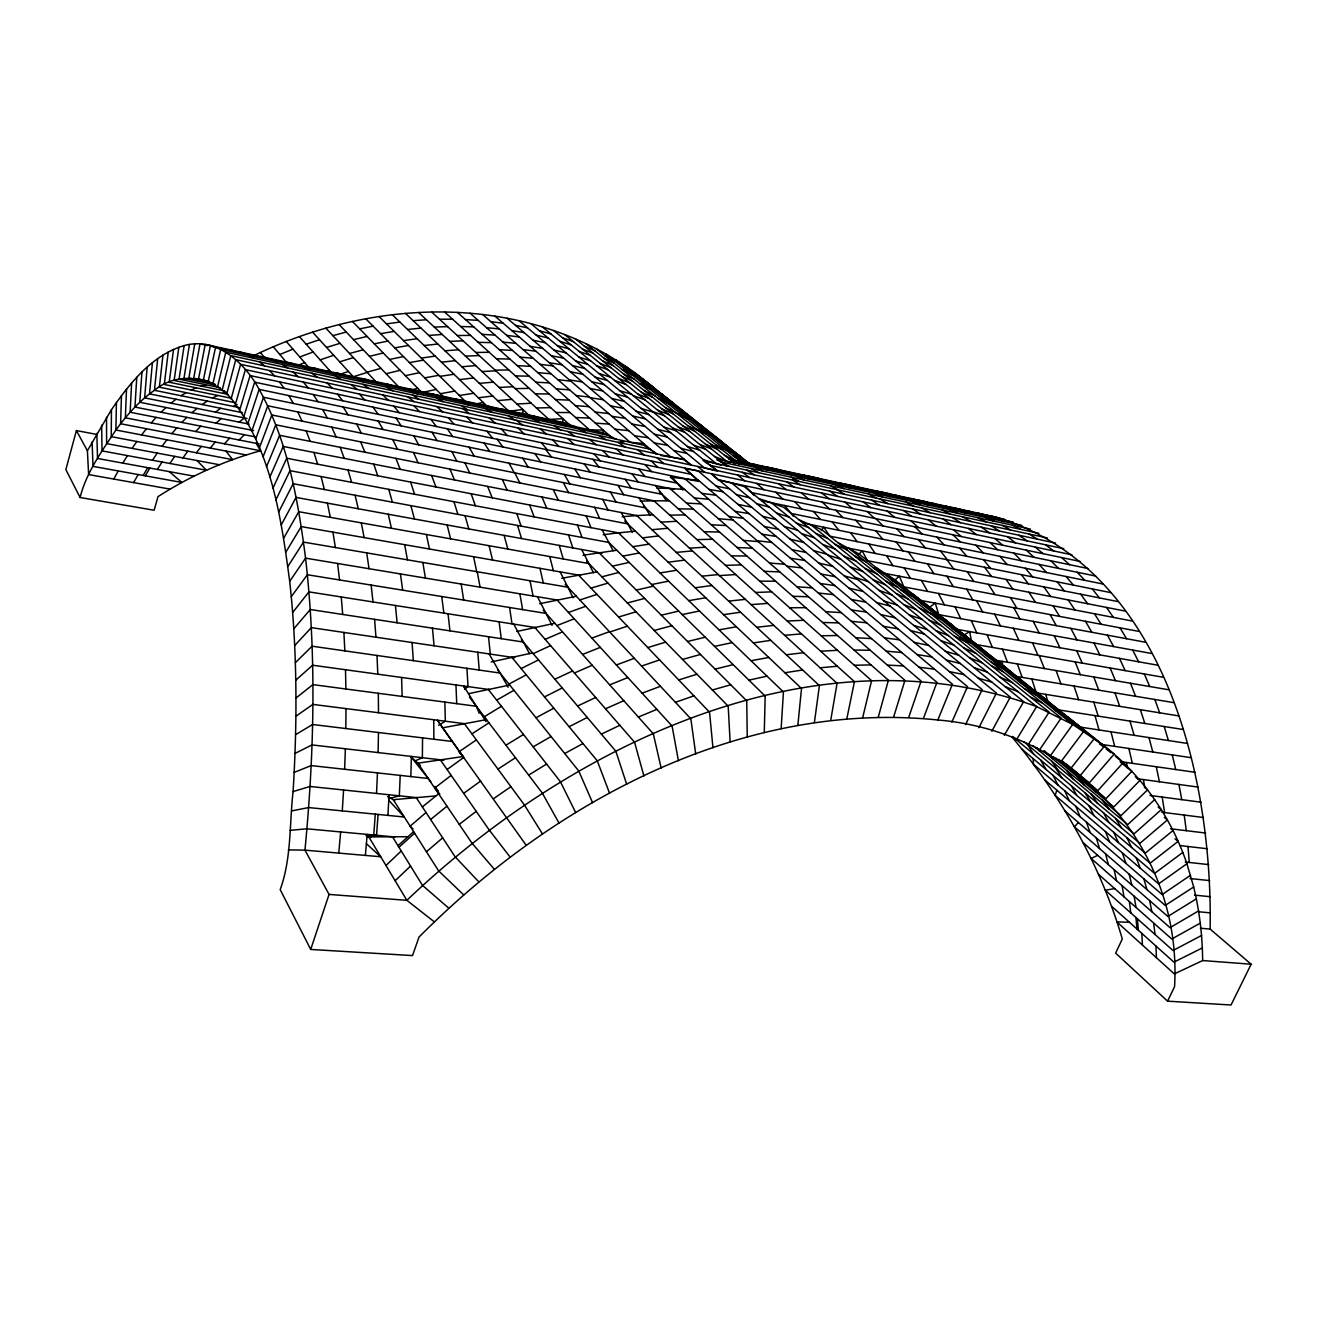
<?xml version="1.0" encoding="UTF-8"?>
<svg xmlns="http://www.w3.org/2000/svg" width="1317" height="1317" viewBox="0 0 1317 1317"><rect width="100%" height="100%" fill="white"/><g stroke="black" fill="none" stroke-linecap="round" stroke-linejoin="round"><path stroke-width="1.5" d="M1012.016 736.944C1061.173 796.406 1100.617 864.643 1122.298 938.972L1115.647 953.113L1167.57 1001.167L1174.566 986.663C1182.65 847.193 1075.643 731.412 937.836 719.987C742.376 699.87 553.42 801.79 419.036 937.046L412.517 955.582L310.713 949.442L280.192 889.633C291.584 858.388 289.361 824.261 293.082 791.566C294.629 766.478 295.584 741.356 295.881 716.234C296.309 671.209 294.646 626.118 289.691 581.34C281.509 520.38 272.356 455.386 235.43 404.253C218.095 377.353 179.54 369.402 154.451 390.309C139.174 400.911 126.827 415.118 115.896 430.017C101.886 451.188 86.263 472.573 80.09 497.497L154.122 510.255L158.024 496.624C189.648 476.277 224.285 460.736 260.552 450.776L256.124 443.302M310.713 949.442L329.069 894.424L304.951 850.14C314.269 753.159 316.607 655.092 305.56 558.145C298.021 500.312 287.847 440.948 259.136 389.388C244.946 362.998 216.498 336.411 184.15 345.597C151.916 355.129 129.84 383.214 111.451 409.702L111.237 436.651L232.648 459.649L225.931 451.072M345.828 728.548L345.992 708.595M422.559 737.866L422.362 757.703L415.02 760.93M1167.57 1001.167L1231.033 1005.003L1251.15 964.225L1210.125 929.078C1212.858 775.186 1163.454 567.643 996.261 517.153L737.29 460.621M378.111 752.583L378.473 732.515M116.423 402.492L115.896 430.017L246.411 454.991M764.272 732.614L765.161 696.1L608.421 542.028M410.838 776.586L411.381 756.435M121.444 395.643L120.604 423.745L260.552 450.776M562.771 422.823L562.902 418.707L548.893 419.415L431.663 312.03C369.83 313.314 308.606 329.036 253.045 355.985M344.626 769.276L345.367 748.78M126.514 389.141L125.362 417.818L259.103 443.895M400.203 775.4L399.331 795.83L388.499 798.711M376.53 793.443L377.469 772.898M131.618 383.033L130.136 412.254L256.272 437.063M387.889 815.404L389.091 794.744M136.77 377.32L134.943 407.068L253.654 430.593M781.146 728.68L783.434 691.985L618.43 532.842L603.17 534.751M342.272 810.893L343.589 789.986M141.956 372.02L139.8 402.278L249.16 424.107M375.296 814.153L373.765 835.027L365.945 835.653M378.078 814.433L376.563 835.274L366.752 836.065M147.175 367.13L144.656 397.866L247.02 418.46M365.369 855.408L367.196 834.418M338.765 853.103L340.659 831.949M152.41 362.669L149.545 393.882L242.46 412.682M797.855 725.305L801.51 688.478L624.752 521.071M157.678 358.636L154.451 390.309L239.464 407.628M162.946 355.08L159.373 387.182L234.953 402.64M168.247 351.968L164.296 384.482L231.578 398.31M602.824 434.133L603.318 430.099L583.332 429.803M173.548 349.351L169.218 382.243L227.907 394.359M814.4 722.506L819.404 685.597L636.753 515.573L622.134 516.725M178.849 347.227L174.14 380.465L224.763 390.951M184.15 345.597L179.063 379.164L220.104 387.692M189.45 344.494L183.968 378.358L215.395 384.893M830.731 720.267L837.052 683.325L643.914 506.436M194.735 343.918L188.858 378.028L212.481 382.967M203.361 380.169L210.44 345.466M846.864 718.588L854.453 681.679L653.907 500.806L640.161 501.151M208.119 381.93L215.609 347.112M212.827 384.251L220.729 349.351L603.005 432.7L616.438 439.285M217.486 387.116L225.8 352.182L609.705 435.713M862.734 717.469L871.591 680.626L659.274 491.883M222.079 390.54L230.804 355.623L643.519 445.162L657.381 454.036M226.606 394.54L235.743 359.673L650.466 449.311M96.042 434.281L76.402 430.577L65.85 469.593L80.09 497.497M231.051 399.1L240.599 364.332L684.116 459.781L691.145 465.066L519.03 320.706C490.401 314.269 460.983 311.503 431.663 312.03M878.357 716.892L888.415 680.181L669.859 488.475L656.755 488.031M235.43 404.253L245.39 369.633L1055.576 543.065M239.71 409.982L250.082 375.575L1063.807 548.695M893.683 716.876L904.944 680.313L670.32 477.1L698.586 480.442M243.892 416.304L254.658 382.16L691.491 474.433L698.24 481.396L259.136 389.388L247.975 423.234M908.714 717.386L921.126 681.054L684.593 478.548M1056.876 790.216L1055.131 795.336L1158.598 883.888L1186.897 863.754C1171.389 817.742 1142.629 776.256 1104.502 746.113L912.994 594.148M251.926 430.741L263.499 397.257L677.382 483.224L682.832 490.006M255.778 438.841L267.746 405.784L673.991 489.331M923.447 718.423L936.947 682.354L686.058 469.823M259.498 447.55L271.845 414.97L662.039 494.336L666.336 500.592M263.071 456.851L275.796 424.815L654.845 500.987M937.836 719.987L952.421 684.214L698.092 470.893L686.453 468.852M266.511 466.728L279.616 435.301L645.478 507.868L650.071 515.49M269.787 477.215L283.254 446.447L637.938 515.803M951.878 722.062L967.485 686.634L711.378 473.725L718.292 480.096M272.915 488.278L286.727 458.234L627.732 523.886L632.407 532.43M965.559 724.646L982.169 689.581L731.528 482.895L718.489 479.618M275.879 499.917L290.02 470.663L620.505 533.237M978.877 727.708L996.442 693.071L744.253 486.599L731.528 482.895M278.661 512.132L293.131 483.718L608.849 542.439L613.08 550.736M170.305 489.15L88.634 474.581L87.399 450.743L111.451 409.702M281.262 524.907L296.045 497.414L602.001 553.222M991.8 731.264L1010.271 697.088L771.416 502.748L758.971 498.649M113.756 479.059L118.25 470.943M133.61 482.598L138.17 474.548M283.665 538.225L298.745 511.704L588.864 563.544L593.358 572.665M1004.328 735.298L1023.671 701.599L783.483 507.243L771.416 502.748M143.125 475.437L147.767 467.683M145.232 475.816L149.875 468.078M285.888 552.07L301.231 526.602L580.534 575.43M1016.444 739.775L1036.627 706.603L1072.713 724.416L1104.502 746.113L1080.22 775.598M122.81 463.123L127.42 455.6M157.332 469.445L162.073 462.02M287.896 566.458L303.503 542.094L567.89 587.217L573.076 597.803M1028.165 744.698L1049.122 712.085L821.841 529.763L798.892 519.721M152.476 460.242L157.233 453.097M169.893 463.469L174.717 456.373M289.691 581.34L305.56 558.145L557.42 600.058M132.095 448.389L136.82 441.491M182.915 457.904L187.821 451.155M291.271 596.716L307.355 574.739L546.028 613.409L552.037 625.41M162.057 446.282L166.93 439.779M141.577 434.939L146.401 428.716M821.281 530.471L823.784 527.244L829.809 536.151L1110.758 592.617M196.348 452.768L201.353 446.381M1094.394 738.475L1070.688 768.618L1065.947 764.7M292.637 612.553L308.919 591.876L536.365 627.682M210.21 448.076L215.297 442.035M293.773 628.851L310.236 609.508L523.376 642.054L529.533 653.742M171.836 433.639L176.807 427.844M151.257 422.856L156.147 417.374M224.466 443.813L229.635 438.149M294.679 645.577L311.289 627.633L514.733 657.71M858.075 555.115L862.108 550.835L867.475 560.68L1125.162 611.072M1078.409 822.499L1074.376 826.78L1165.199 905.421L1193.696 886.967L1186.897 863.754M195.69 431.532L200.76 426.148M181.795 422.411L186.849 417.357M239.101 439.993L244.369 434.709M295.337 662.698L312.096 646.203L500.098 673.053L508.148 687.227M161.069 412.254L166.041 407.513M385.963 865.499L401.241 850.996M395.116 880.744L410.558 866.059M1154.696 799.584L1127.747 824.623L1033.022 745.57M397.981 845.712L413.604 831.636M398.952 847.275L414.592 833.184M295.765 680.198L312.623 665.217L489.611 689.581M216.054 423.152L221.256 418.543M894.803 580.155L899.33 576.188L903.874 586.905L1138.793 631.386M426.428 851.753L442.66 837.859M426.05 812.54L410.114 826.171L413.011 828.953M191.92 412.682L197.023 408.402M1173.019 830.533L1145.247 853.153L1021.794 749.027M430.61 819.487L446.99 806.202M422.362 806.926L438.577 793.789M295.946 698.059L312.886 684.626L476.359 706.258L485.989 721.65M171.029 403.167L176.034 399.249M239.151 422.115L244.452 417.95M459.271 824.376L476.194 811.338M451.171 775.4L434.692 788.027L439.845 794.085M464.967 688.956L468.045 686.601L466.909 668.312M1182.765 852.445L1154.597 873.418L1044.595 779.763M215.445 412.106L220.663 408.27M463.683 793.377L480.689 780.997M447.072 769.523L463.765 757.423M928.946 607.713L935.251 603.153L938.791 614.66L1151.519 653.479M295.881 716.234L312.87 704.397L465.263 723.757M493.431 798.76L510.93 786.677M476.375 739.891L459.485 751.464L462.876 756.304L437.392 720.201L442.907 728.367M1190.535 875.262L1162.121 894.556L1065.058 811.009M202.16 404.533L207.312 401.076M497.958 769.112L515.457 757.719M471.914 733.849L488.953 722.835M1193.696 886.967L1196.363 898.852L1167.833 916.451L1083.084 842.6M528.66 775.104L546.604 764.041M181.055 395.726L186.109 392.647M505.942 745.208L523.491 734.474M501.481 706.291L484.31 716.728L486.236 720.152M438.61 725.272L445.327 721.222L444.866 702.093M295.551 734.705L312.59 724.498L452.34 741.487M962.776 635.716L969.658 631.6L971.683 642.087M1196.363 898.852L1198.569 910.903L1170.006 927.662L1091.134 858.454L1097.687 855.326M533.171 746.854L551.066 736.516M496.674 700.134L513.926 690.273M233.57 406.426L237.093 404.434M1198.569 910.903L1200.281 923.118L1171.751 939.021L1098.543 874.34M564.73 753.522L582.987 743.545M536.019 717.765L553.798 708.167M508.955 684.083L526.29 674.814M1200.281 923.118L1201.548 935.465L1173.035 950.528L1105.292 890.21L1114.692 888.613M569.109 726.704L587.25 717.469M544.514 696.907L562.277 687.968M212.481 398.047L217.667 395.462M294.992 753.439L312.014 744.912L443.895 760.205M1201.548 935.465L1202.339 947.944L1173.908 962.151L1111.383 906.063M521.137 668.575L538.505 659.916M998.862 663.093L1002.369 661.381L1002.649 665.069M601.375 734.129L619.83 725.288M577.57 706.044L595.663 697.483M1251.15 964.225L1202.684 960.554L1174.336 973.905L1116.8 921.867L1129.443 922.279M554.885 679.243L572.615 670.946M533.204 653.66L550.588 645.61M605.491 708.793L623.797 700.693M574.393 673.003L592.206 665.25M191.163 390.013L196.233 387.824M545.139 639.338L562.491 631.897M638.35 717.041L656.887 709.369M297.971 365.336L304.639 362.587M279.813 354.52L292.95 349.153M609.705 684.889L627.83 677.531M294.152 772.404L311.158 765.589L428.239 778.495L430.791 781.672M582.591 654.45L600.305 647.371M556.893 625.608L574.212 618.776M325.974 371.526L329.365 370.242M642.12 693.186L660.443 686.272M299.766 356.989L313.117 352.001M616.356 664.97L634.317 658.302M591.843 638.103L609.425 631.666M568.467 612.487L585.703 606.281M675.423 702.307L693.927 695.853M339.852 374.407L348.462 371.443M320.146 359.887L333.695 355.277M641.56 666.073L659.587 659.916M306.186 344.214L319.504 339.72M609.755 632.028L627.336 626.168M579.826 599.976L596.98 594.395M222.853 393.322L226.31 392.203M678.732 679.951L696.973 674.238M353.285 376.744L367.196 372.415M339.671 361.829L353.368 357.615M326.55 347.441L340.033 343.325M647.816 647.585L665.628 642.136M293.082 791.566L310.038 786.479L417.637 797.74M618.595 617.014L636.012 611.812M590.954 588.09L607.977 583.118M712.365 690.009L730.705 684.774M682.519 659.455L700.479 654.45M367.015 372.201L380.959 368.348M349.548 353.516L363.212 349.779M654.22 630.481L671.818 625.707M332.855 335.654L346.272 332.049M627.369 602.972L644.589 598.412M601.836 576.83L618.727 572.467M715.115 669.135L733.141 664.641M201.287 386.095L206.341 384.827M410.608 390.112L417.752 388.334M386.095 373.732L400.138 370.291M687.556 641.494L705.237 637.198M369.484 356.331L383.263 353.005M353.549 339.654L367.081 336.444M661.315 615.187L678.667 611.088M636.309 590.098L653.331 586.18M491.192 661.957L532.545 652.886M516.807 631.485L554.803 623.27M612.438 566.162L629.164 562.408M748.929 680.148L767.004 676.148M421.852 392.532L436.19 389.42M475.322 404.121L483.191 402.409L483.718 406.377M468.967 693.582L509.728 685.038M405.389 375.658L419.481 372.662M539.69 603.713L576.352 596.272M714.571 646.384L732.236 642.614M389.552 359.459L403.43 356.561M374.341 343.869L387.972 341.07M682.206 614.562L699.475 611.006M359.689 328.871L373.106 326.155M651.652 584.518L668.542 581.176M291.748 810.893L308.622 807.568L404.303 817.017L388.778 800.324M561.75 578.278L597.029 571.907M486.516 719.625L442.545 727.84L526.142 845.218M622.76 556.12L639.288 552.975M751.036 660.739L768.749 657.463M440.487 393.717L454.859 391.067M424.683 377.864L438.824 375.312M409.455 362.603L423.383 360.117M719.016 629.855L736.368 626.777M394.771 347.869L408.484 345.482M380.613 333.678L394.112 331.357M688.725 600.651L705.731 597.753M660.015 572.961L676.675 570.245M583.069 555.264L616.751 550.226M632.786 546.687L649.116 544.135M784.916 672.757L802.613 669.974M459.337 395.479L473.708 393.273M463.123 756.534L417.884 763.185L471.914 843.078L494.303 869.236M753.423 642.926L770.774 640.342M439.894 376.366L454.003 374.275M421.325 358.109L435.17 356.1M403.545 340.626L417.143 338.716M723.543 614.644L740.582 612.224M386.507 323.883L399.874 322.056M695.178 587.761L711.888 585.522M668.196 562.211L684.593 560.104M642.515 537.879L658.615 535.92M478.384 397.767L492.739 396.038M786.282 654.779L803.6 652.689M459.551 379.609L473.659 377.963M441.508 362.208L455.369 360.644M756.748 627.287L773.754 625.361M424.189 345.515L437.837 344.033M407.579 329.497L420.996 328.081M728.647 601.112L745.356 599.35M618.43 532.842L635.436 531.179M701.862 576.188L718.292 574.558M676.329 552.399L692.462 550.901M290.168 830.336L306.927 828.805L394.952 836.986M820.096 667.801L837.332 666.237M435.943 795.912L393.256 799.682L438.61 870.883L463.683 894.869M497.579 400.631L511.918 399.347M651.931 529.697L667.785 528.298M479.339 383.346L493.431 382.144M784.603 635.288L801.493 633.905M461.823 366.752L475.684 365.616M444.965 350.799L458.612 349.729M428.766 335.44L442.199 334.452M751.102 604.618L767.663 603.384M413.176 320.673L426.395 319.735M719.444 575.611L735.66 574.541M689.466 548.152L705.369 547.213M516.939 404.023L531.212 403.216M211.395 384.07L214.753 383.873M499.143 387.461L513.202 386.721M820.689 651.207L837.497 650.318M661.035 522.125L676.642 521.302M636.753 515.573L652.985 514.749M482.022 371.526L495.867 370.834M465.527 356.166L479.174 355.541M787.22 621.031L803.716 620.291M449.64 341.383L463.074 340.807M434.33 327.11L447.566 326.6M755.546 592.452L771.729 591.86M725.502 565.355L741.389 564.878M536.414 407.99L550.621 407.628M696.973 539.624L712.579 539.262M854.305 665.266L870.998 664.904M515.309 388.647L529.253 388.367M669.843 515.161L685.169 514.898M495.126 370.159L508.823 369.945M821.117 635.765L837.513 635.518M475.799 352.462L489.265 352.298M457.279 335.506L470.531 335.407M789.624 607.763L805.741 607.664M407.957 836.707L368.826 836.904L406.854 900.318L434.462 921.966M439.532 319.241L452.571 319.191M759.711 581.176L775.548 581.176M653.907 500.806L669.382 500.872M731.264 555.873L746.821 555.988M555.988 412.484L570.096 412.583M535.295 393.816L549.156 393.981M704.167 531.788L719.461 531.986M288.324 849.893L304.951 850.14L380.728 856.758L366.389 843.703M515.457 375.921L529.105 376.152M854.042 650.022L870.274 650.302M678.337 508.823L693.368 509.103M496.46 358.784L509.877 359.047M478.203 342.321L491.422 342.65M822.631 622.48L838.616 622.875M460.687 326.517L473.692 326.879M792.768 596.272L808.473 596.766M764.304 571.315L779.763 571.907M575.628 417.522L589.621 418.082M416.057 391.61L419.267 391.742M555.379 399.512L569.142 400.138M737.174 547.51L752.386 548.185M535.937 382.226L549.485 382.901M711.262 524.792L726.243 525.532M887.378 665.101L903.429 665.892M517.268 365.632L530.619 366.34M686.503 503.078L701.253 503.901M499.341 349.68L512.478 350.437M855.754 637.724L871.558 638.613M482.071 334.337L495.027 335.127M465.461 319.57L478.219 320.393M825.66 611.648L841.217 612.635M620.109 441.607L624.11 441.853M669.859 488.475L684.593 489.463M796.95 586.789L812.276 587.859M595.317 423.086L609.162 424.123M329.069 894.424L406.854 900.318C567.989 746.805 813.28 625.345 1036.627 706.603L810.564 524.545M769.556 563.05L784.652 564.203M575.381 405.603L589.028 406.673M743.381 540.382L758.246 541.6M556.218 388.811L569.668 389.914M537.813 372.645L551.049 373.798M718.341 518.7L732.993 519.985M1200.347 928.238L1210.125 929.078M520.083 357.105L533.138 358.273M886.193 651.141L901.766 652.541M777.771 470.515L781.755 470.877M694.372 497.941L708.809 499.275M502.995 342.124L515.869 343.325M1198.569 911.759L1210.372 912.862M819.717 479.651L823.767 480.047M486.549 327.686L499.242 328.921M861.4 488.656L864.693 488.969M851.342 621.311L866.668 622.809M1194.519 895.132L1210.224 896.696M227.676 349.927L233.076 350.47M643.848 443.648L630.086 442.249L482.565 314.483M940.075 505.81L943.466 506.172M818.318 593.029L833.398 594.625M1190.058 878.538L1209.664 880.596M615.006 429.194L628.686 430.675M283.599 361.928L287.402 362.34M1185.234 862.009L1208.726 864.611M786.99 566.211L801.806 567.874M595.202 412.04L608.701 413.554M1180.032 845.58L1207.376 848.741M576.155 395.528L589.456 397.092M334.205 373.172L340.181 373.863M524.973 414.625L534.669 416.304M757.226 540.727L771.811 542.456M557.815 379.642L570.936 381.222M385.239 384.317L391.478 385.074M1170.5 828.772L1205.648 833.035M540.151 364.348L553.091 365.945M728.91 516.478L743.249 518.272M919.134 667.242L934.477 669.168M523.112 349.598L535.887 351.211M434.873 395.149L441.36 395.973M1161.775 812.21L1203.54 817.511M506.683 335.358L519.277 337.004M701.945 493.398L716.053 495.225M483.141 405.685L489.875 406.574M884.431 637.856L899.527 639.848M1149.955 795.435L1201.055 802.201M490.829 321.628L503.259 323.291M1137.295 778.726L1198.207 787.105M661.052 455.567L684.264 459.304M851.49 609.969L866.372 612.043M1120.092 761.588L1194.996 772.272M634.679 435.812L648.194 437.754M820.211 583.464L834.846 585.604M1100.436 744.27L1191.424 757.719M611.961 416.353L625.262 418.329M771.383 468.605L779.302 469.807M590.214 397.734L603.301 399.726M813.28 477.627L819.322 478.548M790.43 558.243L804.852 560.433M1079.018 726.902L1187.522 743.463M850.173 485.808L858.355 487.076M888.135 494.089L896.449 495.39M569.356 379.889L582.262 381.914M747.463 463.386L756.419 464.802M925.192 502.189L933.621 503.506M1055.971 709.468L1183.292 729.519M961.377 510.091L969.905 511.44M979.091 513.943L996.261 517.153M762.066 534.208L776.273 536.463M549.37 362.768L562.079 364.809M1034.997 692.627L1178.731 715.905M530.191 346.338L542.703 348.396M735.018 511.309L749.011 513.597M1016.51 676.461L1173.859 702.652M511.753 330.567L524.084 332.625M916.994 654.5L931.86 657.002M709.205 489.43L722.984 491.768M995.636 660.229L1168.689 689.762M883.378 626.299L898.013 628.867M975.716 644.49L1163.24 677.267M957.393 629.411L1157.511 665.167M654.302 442.94L667.62 445.327M851.424 599.498L865.862 602.132M193.928 476.145L97.524 458.481L96.832 433.375M631.979 424.025L645.1 426.445M920.139 600.338L1145.263 642.202M219.313 464.72L106.611 443.615L106.529 417.259M610.561 405.883L623.484 408.319M821.018 573.998L835.241 576.681M590.016 388.466L602.758 390.919M882.505 572.944L1132.077 620.998M792.06 549.699L806.053 552.432M570.277 371.756L582.838 374.226M551.313 355.689L563.692 358.158M845.481 547.543L1118.051 601.606M764.42 526.52L778.215 529.286M533.072 340.23L545.271 342.716M738.03 504.395L751.628 507.177M803.337 523.079L1103.284 584.09M515.507 325.365L527.541 327.834M784.586 505.481L791.089 513.416L1095.645 576.039M949.442 671.621L964.011 674.617M260.519 356.463L266.034 357.615M311.487 367.608L317.298 368.809M762.181 500.839L1087.875 568.483M361.105 378.44L367.163 379.708M409.389 388.992L415.695 390.309M456.406 399.265L462.958 400.631M502.205 409.274L508.971 410.69M744.698 485.677L751.546 492.574L1079.973 561.404M716.168 486.055L729.602 488.87M207.362 380.992L198.554 378.934L205.238 344.395L562.771 422.444L575.48 426.708M209.551 381.535L193.714 378.226L200.003 343.869L207.905 345.597M768.7 467.486L776.569 469.148M720.267 480.507L1071.939 554.803M807.091 475.865L815.108 477.577M844.576 484.063L852.725 485.792M881.205 492.064L889.452 493.809M916.978 499.884L925.357 501.662M951.944 507.522L960.422 509.317M914.278 642.383L928.633 645.445M704.546 461.641L710.357 465.428L1047.262 537.929M716.827 459.847L721.403 462.053L1030.421 529.105M703.097 460.703L1038.866 533.286M211.774 346.453L569.092 424.304M729.091 459.238L1004.838 519.441M1013.399 522.19L731.248 460.67L739.199 463.897M717.716 459.221L1021.926 525.417M673.86 450.562L686.964 453.41M880.875 614.627L895.05 617.739M654.351 434.198L667.291 437.063M632.654 416.007L645.412 418.872M849.136 588.238L863.096 591.399M611.812 398.524L624.39 401.405M591.794 381.732L604.207 384.613M818.927 563.116L832.69 566.31M572.549 365.599L584.797 368.48M790.134 539.18L803.699 542.406M554.045 350.059L566.112 352.956M536.217 335.111L548.119 337.992M762.658 516.346L776.042 519.589M519.03 320.706C563.874 330.847 606.808 350.322 642.877 378.983L750.278 464.391M736.417 494.533L749.603 497.81M946.33 660.031L960.406 663.57M715.477 470.712L704.381 467.897L530.784 323.587M680.741 448.241L693.516 451.533M910.508 630.497L924.386 634.086M658.006 429.358L670.6 432.651M367.015 836.427L370.917 837.464M636.21 411.233L648.639 414.526M876.546 602.478L890.226 606.116M978.449 513.251L986.976 515.54M944.964 505.942L953.393 508.197M615.286 393.832L627.534 397.141M910.722 498.468L919.052 500.707M875.706 490.813L883.921 493.035M739.924 461.148L748.352 463.436M844.279 575.875L857.762 579.546M595.185 377.123L607.269 380.415M839.9 482.993L847.983 485.183M803.238 474.976L811.206 477.166M765.737 466.778L773.556 468.934M575.875 361.056L587.777 364.348M557.272 345.597L569.026 348.89M813.61 550.572L826.895 554.259M539.377 330.715L550.983 333.991M784.405 526.487L797.493 530.191M756.551 503.538L769.474 507.243M521.367 413.39L528.166 415.365M477.215 403.743L483.8 405.669M978.185 678.14L991.931 682.173M431.927 393.849L438.298 395.742M703.443 459.732L721.304 465.296M687.342 446.463L699.771 450.184M385.453 383.708L391.577 385.535M945.26 651.191L958.858 655.257M663.801 427.037L676.049 430.758M337.745 373.271L343.622 375.065M913.883 625.476L927.3 629.575M641.247 408.435L653.331 412.155M288.752 362.57L294.366 364.315M619.632 390.606L631.534 394.31M883.921 600.947L897.173 605.079M598.873 373.501L610.627 377.189M238.443 351.59L243.777 353.269M855.276 577.505L868.38 581.653M578.953 357.072L590.543 360.743M559.807 341.268L571.232 344.939M827.899 555.083L840.839 559.231M968.884 511.589L977.346 514.321M801.658 533.615L814.449 537.764M929.753 503.045L938.083 505.761M889.584 494.27L897.782 496.986M776.536 513.021L789.163 517.186M848.346 485.265L856.412 487.965M806.004 476.03L813.922 478.697M762.494 466.531L770.247 469.181M693.664 445.179L705.747 449.327M974.07 667.637L987.306 672.18M672.773 428.074L684.708 432.206M652.656 411.595L664.443 415.711M940.881 640.638L953.969 645.198M633.263 395.726L644.918 399.825M614.578 380.432L626.085 384.515M909.257 614.891L922.196 619.484M596.552 365.665L607.927 369.731M879.081 590.345L891.856 594.938M579.151 351.409L590.395 355.475M562.343 337.646L573.455 341.679M850.255 566.903L862.882 571.496M540.612 418.082L547.444 420.584M822.697 544.481L835.176 549.074M796.324 523.014L808.654 527.623M489.957 407.019L496.542 409.488M995.471 518.289L1003.966 521.499M958.496 510.222L966.876 513.432M437.787 395.627L444.125 398.063M920.583 501.958L928.847 505.152M699.706 444.405L711.427 448.949M714.505 456.456L729.816 462.58M1005.266 686.7L1018.14 691.705M678.255 426.955L689.845 431.482M881.715 493.48L889.848 496.674M657.627 410.18L669.085 414.69M384.037 383.889L390.095 386.276M969.724 657.94L982.466 662.978M637.774 394.03L649.083 398.508M618.644 378.456L629.822 382.918M841.859 484.788L849.844 487.965M600.206 363.459L611.253 367.887M935.943 630.613L948.536 635.65M582.41 348.989L593.325 353.4M800.966 475.865L808.803 479.042M903.775 604.585L916.22 609.639M328.641 371.806L334.403 374.143M758.987 466.712L766.675 469.873M873.122 579.776L885.419 584.814M843.851 556.103L856.017 561.141M815.914 533.484L827.916 538.521M271.516 359.327L276.965 361.615M705.435 444.109L716.81 449.048M683.227 426.132L694.471 431.054M985.774 517.548L994.17 521.236M661.891 408.879L673.003 413.752M641.379 392.268L652.343 397.125M621.64 376.3L632.473 381.123M1000.13 677.201L1012.493 682.7M949.656 509.679L957.936 513.383M559.923 423.317L566.771 426.379M602.626 360.907L613.327 365.698M584.304 346.091L594.872 350.849M963.731 647.898L975.963 653.397M912.665 501.629L920.83 505.333M929.176 620.077L941.276 625.559M874.751 493.381L882.785 497.069M511.753 412.814L518.371 415.843M896.334 593.621L908.286 599.103M865.055 568.434L876.875 573.899M835.9 484.936L843.802 488.623M835.258 544.431L846.93 549.88M462.201 401.998L468.589 405.01M796.061 476.26L803.814 479.948M710.884 444.257L721.881 449.574M755.217 467.37L762.823 471.042M687.721 425.621L698.603 430.889M411.233 390.886L417.341 393.865M665.513 407.727L676.247 412.962M724.35 455.122L740.483 463.238M644.178 390.556L654.796 395.759M623.682 374.044L634.168 379.214M603.976 358.175L614.331 363.294M1012.411 525.203L1020.807 529.368M1030.569 697.203L1042.554 703.146M991.487 665.842L1003.34 671.785M358.751 379.444L364.595 382.391M977.691 517.663L985.989 521.845M954.479 636.16L966.201 642.087M838.007 542.719L859.112 554.013L1072.713 724.416L1050.307 755.843L1044.2 750.772M919.381 607.993L930.954 613.903M942.165 509.959L950.347 514.14M886.028 581.258L897.486 587.135M854.338 555.823L865.648 561.684M905.783 502.073L913.85 506.255M304.721 367.673L310.269 370.571M579.282 429.095L586.147 432.717M868.545 493.99L876.48 498.172M716.02 444.866L726.655 450.529M695.886 428.716L706.422 434.347M830.368 485.71L838.172 489.891M676.461 413.143L686.881 418.74M657.71 398.096L668.032 403.66M622.101 369.534L632.209 375.016M639.601 383.56L649.824 389.091M533.138 419.053L539.789 422.658M605.178 355.952L615.171 361.385M387.577 796.604L394.656 800.44M249.061 355.524L254.296 358.389M791.27 477.215L798.925 481.413M1024.412 688.643L1035.87 695.014M485.743 408.747L492.146 412.32M751.184 468.523L758.674 472.704M721.403 462.053L728.927 466.284M991.355 662.204L1002.714 668.575M1002.517 525.417L1010.798 530.092M959.797 636.967L971.057 643.322M929.621 612.849L940.782 619.171M900.762 589.769L911.825 596.058M873.122 567.66L884.069 573.932M962.743 516.824L970.892 521.499M437.014 398.146L443.187 401.701M921.9 508L929.917 512.675M720.843 445.887L731.116 451.912M700.134 429.326L710.307 435.301M660.92 397.964L670.88 403.858M680.181 413.373L690.24 419.3M642.334 383.115L652.195 388.943M624.39 368.76L634.152 374.555M733.009 455.616L743.842 462.053L615.78 359.903M879.937 498.929L887.823 503.621M386.918 387.247L392.828 390.77M836.805 489.595L844.543 494.303M598.692 435.433L605.557 439.615M876.101 567.578L895.083 579.908L1114.116 754.147L1089.291 782.924L1066.391 764.14M1054.061 709.534L1065.107 716.349M1018.387 681.07L1029.351 687.869M1029.137 534.027L1037.401 539.18M792.472 480.014L800.045 484.738M984.425 653.973L995.29 660.739M335.374 376.02L341.021 379.526M952.043 628.143L962.809 634.876M554.062 425.753L560.713 429.918M921.126 603.482L931.794 610.183M891.593 579.924L902.161 586.592M991.306 525.895L999.455 531.064M746.887 470.153L754.279 474.877M725.387 447.336L735.281 453.69M703.739 430.066L713.551 436.371M952.487 517.548L960.521 522.717M662.863 397.454L672.46 403.66M682.914 413.456L692.61 419.711M508.23 415.81L514.667 419.958M624.884 367.163L634.284 373.254M643.519 382.029L653.018 388.169M282.348 364.496L287.699 367.97M912.665 508.971L920.567 514.173M461.164 405.603L467.37 409.735M871.772 500.164L879.542 505.382M1009.974 672.444L1020.412 679.621M1046.867 701.829L1057.386 709.04M829.792 491.142L837.398 496.377M974.893 644.507L985.264 651.652M941.523 617.936L951.796 625.032M618.117 442.331L624.966 447.056M909.718 592.601L919.908 599.647M412.814 395.1L418.773 399.232M1018.996 535.245L1027.128 540.892M684.906 413.571L694.24 420.123M706.817 431.021L716.234 437.623M729.618 449.179L739.15 455.847M643.585 380.662L652.722 387.083M786.661 481.857L794.102 487.109M663.85 396.796L673.086 403.282M740.483 457.822L749.34 464.094M981.511 527.212L989.528 532.891M567.956 431.482L574.574 436.207M943.054 518.98L950.956 524.693M363.113 384.334L368.809 388.433M742.344 472.309L749.62 477.577M903.61 510.535L911.38 516.264M710.357 465.428L717.518 470.712M516.28 420.304L522.651 425.045M863.129 501.876L870.751 507.621M312.014 373.238L317.43 377.32M1045.583 544.81L1053.666 550.934M997.677 661.529L1007.604 669.069M1035.606 691.705L1045.632 699.294M1075.66 723.576L1085.735 731.198M927.481 605.688L937.26 613.113M961.673 632.884L971.534 640.375M664.542 396.499L673.399 403.265M686.601 414.048L695.557 420.88M709.583 432.338L718.638 439.236M733.553 451.402L742.706 458.382M643.355 379.642L652.113 386.325M1007.521 536.71L1015.489 542.884M821.578 492.986L829.052 498.748M637.56 449.772L644.392 455.056M463.008 408.797L469.132 413.522M968.456 528.413L976.309 534.603M778.907 483.849L786.216 489.644M634.168 372.332L749.373 463.979M259.465 361.846L264.569 365.896M625.131 365.961L748.945 464.506L740.566 456.966M885.847 573.586L1083.792 731.231L1060.712 762.033L1055.987 758.115M1099.761 743.875L1103.119 746.541M1106.214 748.994L1110.857 752.698M1115.4 756.32L1123.22 762.559L1097.901 790.612L1062.605 761.374M1120.882 762.559L1131.846 771.318L1106.05 798.629L1058.72 759.382M1135.254 776.668L1139.962 780.421L1113.738 806.992L1053.024 756.551M606.133 354.158L742.162 462.942M848.79 548.201L1061.156 718.012L1039.442 750.064L1036.314 747.447M1144.44 787.336L1147.568 789.854L1120.981 815.651L1043.541 751.217M589.522 439.434L596.14 444.718M596.173 348.742L735.726 460.687M928.353 519.886L936.074 526.109M585.95 343.655L735.1 463.765M1158.17 807.107L1161.298 809.626L1134.036 833.859L1023.753 741.553M575.43 338.913L726.474 461.131M408.089 396.927L413.933 401.636M1164.294 817.413L1167.422 819.948L1139.88 843.374L1012.575 736.433M737.553 474.993L744.698 480.804M564.647 334.518L726.819 466.465M1175.027 838.83L1178.139 841.365L1150.153 863.178L1033.483 764.321L1033.17 758.625M553.601 330.501L716.036 463.485M887.181 511.111L894.753 517.367M746.821 461.658L749.653 463.979M542.308 326.846L717.321 471.173M737.207 454.003L745.965 461.263M717.288 438.166L725.98 445.376M698.059 422.872L706.686 430.017M679.49 408.105L688.034 415.168M661.513 393.816L669.991 400.829M642.877 378.983L659.323 393.141M540.069 428.782L546.456 434.083M1067.445 716.646L1077.01 724.63M1034.75 690.651L1044.282 698.586M1003.488 665.776L1012.954 673.678M973.543 641.972L982.959 649.808M944.849 619.138L954.199 626.941M1035.162 547.032L1043.08 553.667M697.78 466.481L704.76 472.309M921.521 600.601L929.522 607.302M844.888 502.123L852.313 508.411M507.078 318.22L670.83 456.917M351.441 384.679L356.973 389.388M994.878 538.521L1002.681 545.205M494.912 316.146L655.636 453.739M657.018 457.756L663.817 463.6M169.3 471.634L181.894 482.45L93.046 466.383L92.091 441.903M489.167 417.835L495.307 423.136M448.883 908.253L422.51 885.403L392.45 836.756M801.411 492.871L808.687 499.192M953.492 529.78L961.163 536.496M470.054 313.232L611.664 437.425M616.257 449.031L622.875 454.892M457.394 312.392L589.374 429.737M1073.701 770.198L1079.43 775.318M660.541 393.306L665.941 398.146M756.732 483.372L763.827 489.71M910.936 520.791L918.459 527.557M719.461 440.174L727.758 447.632M699.113 423.992L707.344 431.383M680.84 409.603L687.655 415.695M444.586 311.997L570.837 425.868M292.967 372.036L298.169 376.728M1061.65 557.552L1069.503 564.664M436.75 406.541L442.611 411.859M992.903 657.71L1000.377 664.558M961.789 632.967L970.728 641.116M1059.559 710.752L1068.63 719.082M567.825 438.66L574.228 444.537M1026.272 550.144L1034.026 557.289M867.162 511.539L874.554 518.355M1099.234 742.804L1103.136 746.393M420.436 765.556L410.855 756.666L428.239 778.495M418.625 312.491L528.841 415.118M948.454 622.348L955.632 629.082M684.675 468.029L691.491 474.433M990.038 542.555L997.693 549.749M405.488 313.397L508.856 411.299L522.783 409.472L522.997 413.39M822.137 502.04L829.364 508.872M382.72 394.919L388.317 400.236M517.993 427.992L524.166 433.886M952.915 534.768L960.439 542.011M651.141 460.901L657.809 467.321M392.301 314.747L486.615 405.718M720.942 442.199L723.576 444.767M775.812 492.245L782.841 499.127M1062.77 761.72L1069.552 768.371M379.033 316.541L466.547 402.558M914.854 526.8L922.262 534.076M1050.884 560.795L1058.555 568.417M466.695 417.012L472.605 422.922M602.676 450.595L609.112 457.032M365.747 318.78L444.273 397.52M598.988 552.679L746.739 700.842L747.266 737.125M1048.348 702.916L1051.196 705.797M327.044 382.934L332.312 388.252M875.838 518.618L883.098 525.944M1013.827 553.091L1021.383 560.762M352.446 321.447L422.971 393.684M586.625 561.24L728.202 706.208L730.145 742.195M196.99 460.538L206.407 470.235L102.035 450.891L101.656 425.161M835.818 510.239L842.929 517.597M975.815 545.205L983.256 552.926M552.761 439.977L558.968 446.447M339.127 324.575L399.528 387.774M578.509 575.068L709.55 712.201L712.958 747.826M413.851 405.702L419.497 411.612M478.828 881.863L455.073 856.758L416.238 797.592M1077.224 572.253L1084.796 580.32M936.815 537.106L944.124 544.876M794.744 501.629L801.707 509.037M325.842 328.131L376.333 382.177M565.207 584.336L690.832 718.802L695.705 754.015M269.606 370.587L274.562 375.888M645.05 464.621L651.536 471.618M1087.579 783.319L1095.267 791.649M1039.047 564.4L1046.521 572.533M896.795 528.792L903.972 536.628M501.365 429.029L507.308 435.532M312.59 332.147L353.582 377.057M557.058 599.992L672.082 726.013L678.42 760.782M359.409 394.046L364.743 399.973M751.546 492.574L754.229 495.554M999.866 556.35L1007.209 564.549M855.721 520.264L862.75 528.15M593.967 453.838L600.223 460.868M299.387 336.576L332.032 373.221M543.23 610.265L653.314 733.832L661.15 768.074M959.616 548.07L966.843 556.334M670.765 475.651L677.382 483.224M448.406 417.769L454.085 424.288M286.266 341.449L310.005 368.776M534.784 627.435L634.58 742.261L643.898 775.927M813.527 511.49L820.409 519.441M1066.079 576.517L1073.454 585.11M541.303 442.71L547.312 449.772M918.278 539.558L925.374 547.905M1049.073 754.542L1052.678 758.822M273.245 346.75L287.468 363.558M303.272 382.029L308.31 387.972M521.384 639.7L615.879 751.266L626.694 784.306M1077.224 776.668L1084.467 785.261M1025.367 568.236L1032.627 576.912M638.679 468.918L645.001 476.491M875.805 530.833L882.736 539.229M393.799 406.163L399.216 412.698M260.338 352.479L264.256 357.22M511.803 657.265L597.276 760.864L609.557 793.213M983.503 559.725L990.631 568.467M486.977 431.235L492.723 438.331M1092.221 588.88L1099.465 597.918M832.13 521.845L838.913 530.307M592.815 459.304L598.922 466.926M497.53 669.859L578.772 771.021L592.551 802.646M434.61 786.43L438.446 791.188M940.453 550.967L947.433 559.791M1057.205 581.851L1064.366 590.954M488.278 689.4L560.416 781.738L575.677 812.573M337.514 394.178L342.601 400.73M1037.319 748.122L1039.574 751.052M510.074 857.021L489.084 829.825L440.29 759.777M545.666 449.426L551.56 457.081M1021.35 574.64L1028.396 583.826M896.136 541.945L902.968 550.852M1066.819 770.593L1073.602 779.45M430.906 419.382L436.371 426.527M1102.494 800.275L1109.276 809.198M469.51 697.253L542.242 792.982L558.951 822.977M632.061 473.807L638.202 481.973M984.589 567.248L991.536 576.517M791.089 513.416L793.196 516.231M850.519 532.677L857.186 541.649M655.537 485.529L662.039 494.336M464.374 723.642L524.281 804.769L542.439 833.875M1080.648 594.181L1087.661 603.746M497.184 439.269L502.831 446.973M946.923 559.692L953.738 569.01M279.418 381.815L284.176 388.383M584.188 463.864L590.098 472.079M1043.805 586.872L1050.703 596.519M373.024 407.167L378.177 414.328M908.286 551.922L914.986 561.322M1006.007 579.381L1012.806 589.094M1051.74 761.21L1058.078 770.28M447.319 428.815L452.735 436.553M1091.233 794.151L1097.555 803.321M868.677 543.954L875.212 553.436M1106.543 607.433L1113.408 617.41M534.916 453.624L540.612 461.905M967.221 571.693L973.905 581.488M625.163 479.289L631.106 488.047M1068.219 599.943L1074.985 610.001M313.232 394.524L318.055 401.734M927.431 563.791L933.967 573.685M396.022 418.065L401.158 425.852M1028.857 592.238L1035.508 602.412M484.212 443.105L489.644 451.418M574.689 468.901L580.402 477.725M886.571 555.692L892.975 565.668M639.008 497.81L645.478 507.868M1027.737 744.879L1033.647 754.147M988.441 584.336L994.961 594.593M1094.476 613.755L1101.078 624.242M1055.872 768.437L1061.765 777.771M1085.126 792.916L1091.003 802.333M343.21 407.002L348.05 414.822M1115.581 818.417L1121.442 827.883M946.89 576.22L953.294 586.575M431.992 432.256L437.162 440.635M522.684 458.217L528.133 467.107M1053.09 605.787L1059.576 616.389M617.969 485.38L623.698 494.731M904.186 567.857L910.442 578.328M1010.485 597.589L1016.856 608.289M1120.059 627.83L1126.496 638.712M564.367 474.466L569.849 483.899M469.066 447.187L474.252 456.143M1085.488 621.295L1091.826 632.275M621.163 512.527L627.732 523.886M378.193 421.078L383.082 429.507M288.835 395.61L293.362 403.463M966.645 589.143L972.868 599.959M1040.644 760.008L1046.11 769.54M489.134 653.923L500.098 673.053M1071.363 785.821L1076.812 795.435M1050.077 614.578L1056.316 625.657M1103.432 812.77L1108.848 822.45M921.488 580.451L927.563 591.382M610.495 492.064L615.994 502.024M1013.777 607.713L1019.918 618.891M509.037 463.222L514.256 472.737M76.402 430.577L87.399 450.743M413.752 435.812L418.674 444.833M1107.465 635.173L1113.606 646.565M322.747 409.571L327.324 418.049M976.588 600.667L982.614 611.961M602.05 529.747L608.849 542.439M513.778 624.126L523.376 642.054M563.314 482.582L568.598 492.624M1070.82 628.357L1076.862 639.848M938.445 593.44L944.355 604.849M1052.974 775.334L1057.995 785.097M537.484 596.749L546.028 613.409M451.879 451.599L456.818 461.197M1033.219 621.377L1039.162 632.983M581.686 549.518L588.864 563.544M356.693 424.074L361.302 433.161M1132.686 650.038L1138.629 661.793M1088.994 805.708L1093.983 815.569M560.153 571.858L567.89 587.217M602.709 499.39L607.977 509.942M514.799 472.836L519.853 482.96M994.648 614.199L1000.476 625.921M1126.825 837.612L1131.764 847.588M1093.966 642.976L1099.827 654.862M955.055 606.841L960.768 618.677M1054.193 635.716L1059.938 647.734M392.828 439.582L397.454 449.262M553.272 489.578L558.326 500.23M464.885 462.81L469.708 473.001M297.774 411.958L302.054 421.111M1013.316 628.258L1018.93 640.408M1119.516 658.368L1125.146 670.6M1064.729 790.793L1069.305 800.802M594.609 507.325L599.647 518.486M971.271 620.587L976.77 632.868M502.37 479.487L507.177 490.237M1076.68 650.713L1082.212 663.11M1113.803 832.377L1118.314 842.518M413.522 452.488L418.082 462.761M331.769 427.152L336.065 436.915M1032.561 642.828L1037.961 655.372M1144.325 673.958L1149.725 686.536M541.962 497.036L546.769 508.296M465.131 689.499L463.633 686.009L476.359 706.258L479.174 713.254M1110.132 667.982L1115.45 680.675M449.937 469.082L454.497 479.931M987.075 634.712L992.359 647.404M360.644 441.853L364.924 452.225M1075.116 661.858L1080.335 674.683M586.23 515.902L591.004 527.656M1075.874 806.399L1080.006 816.622M487.652 486.417L492.196 497.793M1039.228 655.586L1044.365 668.542M1105.457 831.57L1109.54 841.909M395.907 458.365L400.187 469.313M1130.513 683.243L1135.583 696.281M1136.242 857.795L1140.275 868.199M1002.451 649.166L1007.489 662.253M529.632 505.004L534.159 516.89M306.186 430.922L310.154 441.36M1093.768 676.971L1098.74 690.157M431.614 475.453L435.878 486.944M1056.053 670.534L1060.942 683.852M577.537 525.104L582.048 537.468M1154.844 699.492L1159.684 712.826M340.214 447.319L344.198 458.365M1017.366 663.933L1022.14 677.399M1086.393 822.104L1090.081 832.542M471.14 493.743L475.388 505.761M1114.989 692.857L1119.713 706.34M1122.364 852.889L1125.986 863.442M373.748 464.144L377.716 475.75M516.84 513.614L521.088 526.125M1073.981 686.025L1078.607 699.689M568.549 534.949L572.796 547.905M1031.787 679.012L1036.298 692.841M1140.374 709.698L1144.835 723.461M410.624 482.088L414.575 494.254M1093.801 702.142L1098.164 716.119M453.953 501.711L457.904 514.371M313.973 452.455L317.611 464.177M517.548 525.467L521.581 538.554M1096.304 837.892L1099.53 848.543M1164.195 726.507L1168.393 740.533M1045.698 694.355L1048.348 703.212M348.001 470.037L351.623 482.335M559.264 545.436L563.232 558.968M1130.002 721.123L1134.118 735.314M1143.847 878.818L1146.959 889.633M465.033 515.688L468.803 528.924M388.745 489.348L392.367 502.189M1094.987 715.608L1099.02 729.947M504.098 535.361L507.819 549.074M1148.984 737.586L1152.803 752.007M410.888 505.629L414.394 518.997M549.716 556.548L553.387 570.673M1110.972 731.775L1114.709 746.377M1105.556 853.762L1108.338 864.611M321.085 476.54L324.361 489.529M1129.146 874.192L1131.863 885.123M447.138 524.973L450.595 538.851M1172.245 754.888L1175.768 769.54M489.117 545.732L492.542 560.038M355.063 495.241L358.29 508.774M1128.883 748.484L1132.324 763.333M539.937 568.335L543.328 583.019M388.268 514.239L391.445 528.282M426.362 534.521L429.49 549.024M1114.149 869.681L1116.487 880.694M1156.293 766.757L1159.421 781.771M473.593 556.729L476.688 571.644M1126.381 762.477L1127.533 768.173M529.994 580.748L533.072 596.008M327.423 503.143L330.304 517.351M1149.642 900.614L1151.881 911.759M361.319 522.882L364.118 537.599M1178.945 784.455L1181.761 799.649M477.231 571.743L480.079 587.184M404.648 544.678L407.43 559.824M1143.386 779.565L1144.753 787.253M519.869 593.802L522.635 609.623M1122.084 885.617L1123.977 896.811M422.823 562.458L425.424 578.097M1134.151 896.202L1135.995 907.429M461.164 584.04L463.683 600.075M332.954 532.15L335.374 547.526M1162.203 797.048L1164.607 812.573M509.58 607.499L512.017 623.846M366.702 552.877L369.056 568.714M400.434 573.932L402.673 590.181M1184.213 815.058L1186.288 830.681M441.722 596.502L443.878 613.113M1129.36 901.569L1130.793 912.911M499.127 621.822L501.25 638.679M1153.659 923.052L1155.025 934.477M337.58 563.478L339.539 579.957M448.043 613.771L449.953 630.843M371.147 585.077L373.007 601.968M488.525 636.737L490.319 654.088M395.429 605.491L397.125 622.776M432.47 628.176L434.05 645.774M1137.411 918.805L1138.398 930.296M1135.962 917.505L1136.95 928.995M477.775 652.244L479.24 670.073M341.251 596.963L342.7 614.463M1187.983 846.502L1189.284 862.454M374.604 619.336L375.938 637.181M412.089 642.531L413.308 660.657M343.902 632.456L344.84 650.878M1141.872 933.424L1142.415 945.046M1155.947 946.05L1156.441 957.722M455.945 684.939L456.736 703.657M377.008 655.471L377.798 674.189M401.57 677.465L402.162 696.446M1202.339 947.944L1202.684 960.554M345.498 669.744L345.894 688.989M378.308 693.285L378.522 712.727M433.737 719.74L433.869 739.249M460.917 754.246L458.662 751.019L460.917 754.246"/></g></svg>
